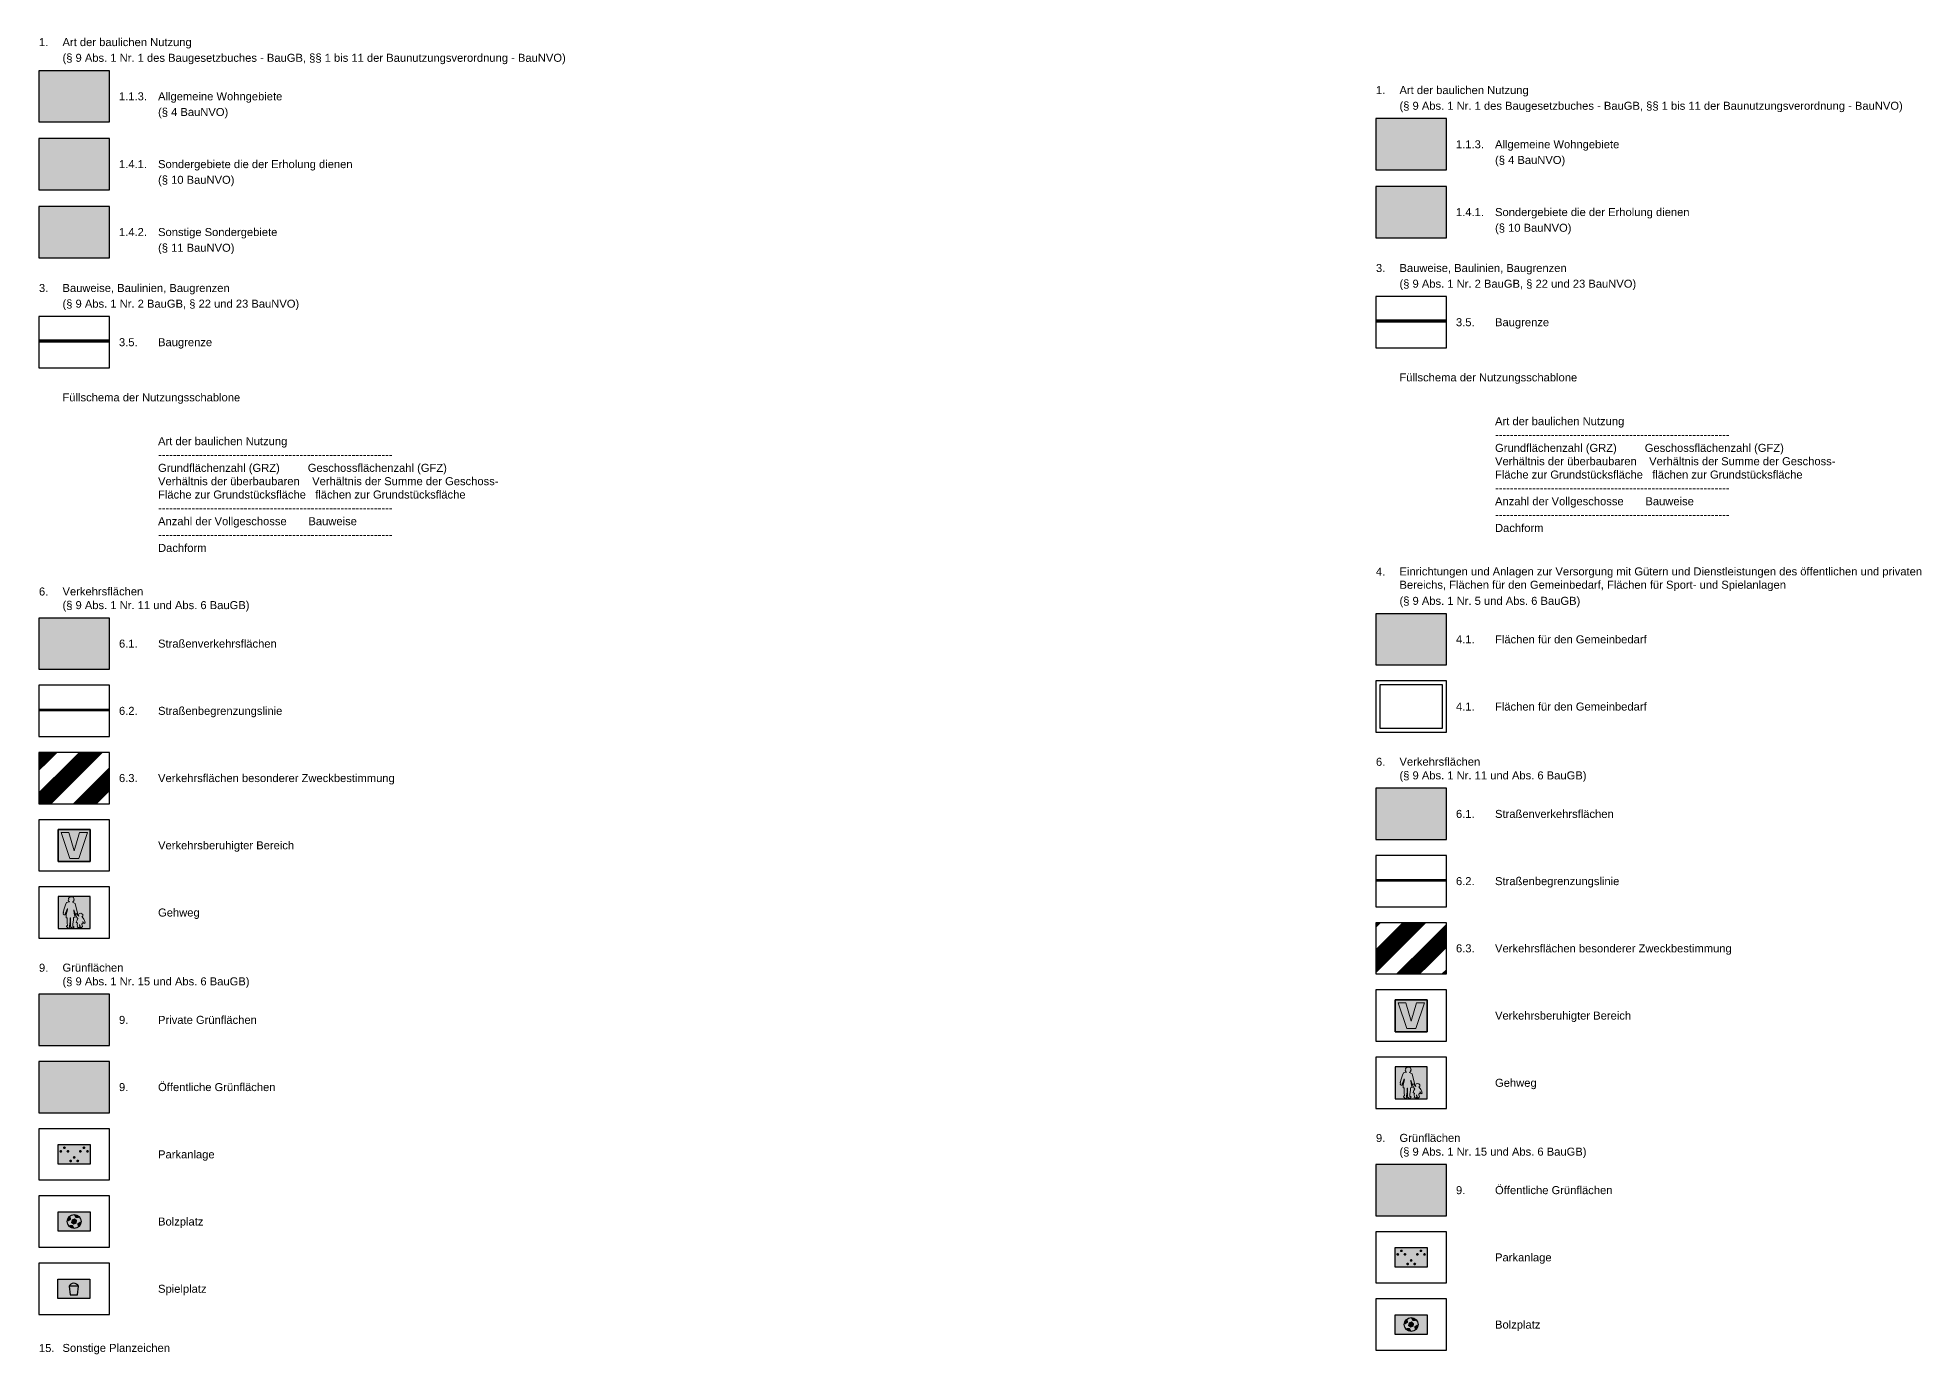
# Model space of a CAD drawing. Header units: metres. Extents: x 362096 to 727297, y 5619965 to 11243182.
# Drawn here: x 365691 to 366280, y 5621512 to 5621923 of the extents above; entities that cross this region are included whole.
import ezdxf

# ---------------------------------------------------------------- set-up
doc = ezdxf.new("R2010")
doc.units = ezdxf.units.M
doc.header["$MEASUREMENT"] = 0
doc.linetypes.add('BAUGRENZE2', pattern=[10.25, 3.5, -1, 3.5, -1, 0.25, -1])
doc.layers.get('0').update_dxf_attribs({"color": 252})
for name, color, linetype in [('ALLGEMEINE-WOHNGEBIETE_FA', 11, 'Continuous'), ('BAUGRENZE_FA', 150, 'Continuous'), ('BAUGRENZE_GL', 7, 'Continuous'), ('BESONDERE-VERKEHRSFLÄCHEN_B', 7, 'Continuous'), ('BESONDERE-VERKEHRSFLÄCHEN_FA', 40, 'Continuous'), ('GEMEINBEDARF_FA', 231, 'Continuous'), ('GEMEINBEDARF_SW', 7, 'Continuous'), ('GRÜNFLÄCHE_B', 7, 'Continuous'), ('GRÜNFLÄCHE_PRIVAT_FA', 85, 'Continuous'), ('GRÜNFLÄCHE_ÖFFENTLICH_FA', 81, 'Continuous'), ('PZV_BLOCKHINTERGRUND', 254, 'Continuous'), ('PZV_LEGENDE_RAHMEN', 7, 'Continuous'), ('PZV_LEGENDE_TEXT', 7, 'Continuous'), ('SONDERBAUFL-ERHOLUNG_FA', 30, 'Continuous'), ('SONDERBAUFL-SONSTIGE_FA', 30, 'Continuous'), ('STRASSENBEGRENZUNG_FA', 72, 'Continuous'), ('STRASSENBEGRENZUNG_GL', 7, 'Continuous'), ('STRASSENVERKEHRSFLÄCHE_FA', 40, 'Continuous'), ('UMGR_ALLGEMEINE-WOHNGEBIETE', 7, 'Continuous'), ('UMGR_BESONDERE-VERKEHRSFLÄCHEN', 7, 'Continuous'), ('UMGR_GEMEINBEDARF', 7, 'Continuous'), ('UMGR_GRÜNFLÄCHE_PRIVAT', 7, 'Continuous'), ('UMGR_GRÜNFLÄCHE_ÖFFENTLICH', 7, 'Continuous'), ('UMGR_SONDERBAUFL-ERHOLUNG', 7, 'Continuous'), ('UMGR_SONDERBAUFL-SONSTIGE', 7, 'Continuous'), ('UMGR_STRASSENVERKEHRSFLÄCHE', 7, 'Continuous')]:
    doc.layers.add(name, color=color, linetype=linetype)
doc.layers.get('0').off()
doc.layers.get('0').freeze()
doc.styles.add('arial', font='arial.ttf')
doc.linetypes.add('GEMEINB', pattern='A,0,[120,bplan.shx,S=0.008,R=0,X=0.3,Y=0],-2', length=2)
pattern_1 = [(45, (6.888, 0.1), (0, 14.142135624), [10.4, -9.6]), (45, (6.605, 0.1), (0, 14.142135624), [10.8, -9.2]), (45, (6.323, 0.1), (0, 14.142135624), [11.2, -8.8]), (45, (6.04, 0.1), (0, 14.142135624), [11.6, -8.4]), (45, (5.757, 0.1), (0, 14.142135624), [12, -8]), (45, (5.474, 0.1), (0, 14.142135624), [12.4, -7.6]), (45, (5.191, 0.1), (0, 14.142135624), [12.8, -7.2]), (45, (4.908, 0.1), (0, 14.142135624), [13.2, -6.8]), (45, (4.625, 0.1), (0, 14.142135624), [13.6, -6.4]), (45, (4.343, 0.1), (0, 14.142135624), [14, -6]), (45, (4.06, 0.1), (0, 14.142135624), [14.4, -5.6]), (45, (3.777, 0.1), (0, 14.142135624), [14.8, -5.2]), (45, (3.494, 0.1), (0, 14.142135624), [15.2, -4.8]), (45, (3.211, 0.1), (0, 14.142135624), [15.6, -4.4]), (45, (2.928, 0.1), (0, 14.142135624), [16, -4]), (45, (2.646, 0.1), (0, 14.142135624), [16.4, -3.6]), (45, (2.363, 0.1), (0, 14.142135624), [16.8, -3.2]), (45, (2.08, 0.1), (0, 14.142135624), [17.2, -2.8]), (45, (1.797, 0.1), (0, 14.142135624), [17.6, -2.4]), (45, (1.514, 0.1), (0, 14.142135624), [18, -2]), (45, (1.231, 0.1), (0, 14.142135624), [18.4, -1.6]), (45, (0.949, 0.1), (0, 14.142135624), [18.8, -1.2]), (45, (0.666, 0.1), (0, 14.142135624), [19.2, -0.8]), (45, (0.383, 0.1), (14.142135624, 0), [19.6, -0.4]), (45, (7.171, 0.1), (14.142135624, 0), [10, -10]), (45, (0.1, 0.1), (14.142135624, 0), [20]), (45, (0.1, 9.151), (14.142135624, 0), [7.2, -12.8]), (45, (0.1, 8.868), (14.142135624, 0), [7.6, -12.4]), (45, (0.1, 8.585), (14.142135624, 0), [8, -12]), (45, (0.1, 8.302), (14.142135624, 0), [8.4, -11.6]), (45, (0.1, 8.02), (14.142135624, 0), [8.8, -11.2]), (45, (0.1, 7.737), (14.142135624, 0), [9.2, -10.8]), (45, (0.1, 7.454), (0, 14.142135624), [9.6, -10.4]), (45, (0.1, 7.171), (14.142135624, 0), [10, -10]), (45, (0.1, 10.282), (14.142135624, 0), [5.6, -14.4]), (45, (0.1, 9.999), (14.142135624, 0), [6, -14]), (45, (0.1, 9.717), (14.142135624, 0), [6.4, -13.6]), (45, (0.1, 9.434), (14.142135624, 0), [6.8, -13.2]), (45, (0.1, 13.111), (14.142135624, 0), [1.6, -18.4]), (45, (0.1, 13.394), (14.142135624, 0), [1.2, -18.8]), (45, (0.1, 13.111), (14.142135624, 0), [1.6, -18.4]), (45, (0.1, 12.828), (14.142135624, 0), [2, -18]), (45, (0.1, 12.545), (14.142135624, 0), [2.4, -17.6]), (45, (0.1, 12.262), (14.142135624, 0), [2.8, -17.2]), (45, (0.1, 11.979), (14.142135624, 0), [3.2, -16.8]), (45, (0.1, 11.414), (14.142135624, 0), [4, -16]), (45, (0.1, 11.131), (14.142135624, 0), [4.4, -15.6]), (45, (0.1, 10.848), (14.142135624, 0), [4.8, -15.2]), (45, (0.1, 10.565), (14.142135624, 0), [5.2, -14.8]), (45, (0.1, 11.697), (14.142135624, 0), [3.6, -16.4]), (45, (0.1, 13.676), (14.142135624, 0), [0.8, -19.2]), (45, (0.1, 13.959), (0, 14.142135624), [0.4, -19.6])]

# ---------------------------------------------------------------- blocks, each defined once
blk = doc.blocks.new('PZV063F')
h = blk.add_hatch(color=256)
h.paths.add_polyline_path([(-4.96, 4.94), (5.04, 4.94), (5.04, -5.06), (-4.96, -5.06)])
h.paths.add_polyline_path([(-4.04, 3.95), (-1.4, -4.08), (1.48, -4.08), (4.12, 3.95), (1.7, 3.95), (0.04, -1.76), (-1.62, 3.95)], flags=16)
at = {"layer": 'PZV_BLOCKHINTERGRUND'}
blk.add_hatch(color=256, dxfattribs=at).paths.add_polyline_path([(5.04, -5.06), (5.04, 4.94), (-4.96, 4.94), (-4.96, -5.06)])
at = {"color": 0}
blk.add_lwpolyline([(5.04, -5.06), (5.04, 4.94), (-4.96, 4.94), (-4.96, -5.06)], close=True, dxfattribs=at)
blk.add_lwpolyline([(-4.96, 4.94), (5.04, 4.94), (5.04, -5.06), (-4.96, -5.06)], close=True)
at = {"lineweight": 0}
blk.add_lwpolyline([(-4.04, 3.95), (-1.4, -4.08), (1.48, -4.08), (4.12, 3.95), (1.7, 3.95), (0.04, -1.76), (-1.62, 3.95)], close=True, dxfattribs=at)
for points in [[(0, 0), (0, 0), (0, 0), (0, 0)], [(0, 0), (0, 0), (0, 0), (0, 0)], [(0, 0), (0, 0), (0, 0), (0, 0), (0, 0)], [(0, 0), (0, 0)], [(0, 0), (0, 0)], [(0, 0), (0, 0)], [(0, 0), (0, 0), (0, 0), (0, 0), (0, 0), (0, 0), (0, 0), (0, 0), (0, 0), (0, 0), (0, 0), (0, 0), (0, 0), (0, 0), (0, 0), (0, 0), (0, 0), (0, 0), (0, 0), (0, 0), (0, 0), (0, 0), (0, 0), (0, 0), (0, 0), (0, 0), (0, 0), (0, 0), (0, 0), (0, 0), (0, 0), (0, 0), (0, 0), (0, 0), (0, 0), (0, 0), (0, 0), (0, 0), (0, 0), (0, 0), (0, 0)], [(0, 0), (0, 0)], [(0, 0), (0, 0), (0, 0)], [(0, 0), (0, 0), (0, 0), (0, 0), (0, 0)], [(0, 0), (0, 0), (0, 0), (0, 0)], [(0, 0), (0, 0)], [(0, 0), (0, 0)]]:
    blk.add_lwpolyline(points)
blk.add_circle((0, 0), 0.0000000663)
blk.add_arc((0, 0), 0.0000000324, 40.56368, 315.69043)
blk = doc.blocks.new('PZV063Fussweg')
h = blk.add_hatch(color=256)
h.dxf.hatch_style = 1
h.paths.add_polyline_path([(0.35, 2.83), (-0.52, 3.25), (-0.53, 3.28), (-0.42, 3.3), (-0.11, 3.5), (-0.16, 3.69), (0.03, 4.01), (-0.22, 4.68), (-0.44, 4.83), (-0.81, 4.91), (-1.22, 4.78), (-1.52, 4.72), (-1.76, 4.39), (-1.69, 3.93), (-1.92, 3.89), (-1.77, 3.57), (-1.5, 3.4), (-1.54, 3.3), (-2.43, 3.11), (-2.73, 2.37), (-2.99, 1.5), (-3.45, 0.1), (-3.31, -0.01), (-3.42, -0.46), (-3.1, -0.74), (-2.83, -0.74), (-2.66, -0.29), (-2.78, -0.16), (-2.78, -0.16), (-2.66, -0.19), (-2.13, 1.25), (-2.12, 0.88), (-2.33, 0.13), (-2.47, -0.62), (-2.45, -1.62), (-2.21, -1.62), (-2.22, -2.28), (-2.2, -3.11), (-2.1, -4.12), (-2.32, -4.09), (-2.39, -4.41), (-1.97, -4.75), (-1.82, -4.87), (-1.55, -4.92), (-1.33, -4.7), (-1.41, -4.39), (-1.41, -4.21), (-1.29, -2.82), (-1.24, -2.25), (-1.26, -1.67), (-1.12, -1.67), (-1.18, -2.44), (-1.16, -3.17), (-1.15, -4.15), (-1.24, -4.5), (-0.92, -4.61), (-0.71, -4.75), (-0.33, -4.76), (-0.02, -4.49), (-0.23, -4.33), (-0.37, -4.32), (-0.46, -4.13), (-0.4, -3.64), (-0.2, -2.29), (-0.18, -1.6), (0.32, -1.47), (0.02, -0.3), (-0.11, 0.85), (-0.11, 0.86), (0.33, -0.44), (0.91, -0.27), (1, -0.24)], flags=16)
h.paths.add_polyline_path([(2.39, -1.29), (2.68, -1.09), (2.67, -0.65), (2.44, -0.36), (2.05, -0.24), (1.58, -0.34), (1.39, -0.7), (1.38, -0.98), (1.43, -1.14), (1.19, -0.98), (1.07, -0.75), (1.06, -0.47), (1.01, -0.39), (0.37, -0.58), (0.41, -0.67), (0.55, -0.81), (0.84, -1.58), (1.13, -1.87), (0.89, -2.39), (0.67, -3.01), (1, -3.3), (0.9, -3.61), (0.94, -3.87), (1.04, -4.26), (0.92, -4.57), (1.11, -4.68), (1.5, -4.68), (1.75, -4.47), (1.65, -3.89), (1.67, -3.74), (1.85, -4.21), (1.87, -4.37), (1.69, -4.71), (2.32, -4.72), (2.57, -4.39), (2.56, -4.23), (2.47, -4.06), (2.41, -3.76), (2.43, -3.59), (2.57, -3.36), (2.81, -3.26), (2.73, -2.77), (2.92, -3.17), (3.14, -3.46), (3.45, -3.25), (3.27, -2.54), (3.07, -2.1), (2.82, -1.75)], flags=16)
h.paths.add_polyline_path([(-5, -5), (5, -5), (5, 5), (-5, 5)])
at = {"layer": 'PZV_BLOCKHINTERGRUND'}
blk.add_hatch(color=256, dxfattribs=at).paths.add_polyline_path([(-5, -5), (5, -5), (5, 5), (-5, 5)])
blk.add_lwpolyline([(-5, -5), (5, -5), (5, 5), (-5, 5)], close=True)
at = {"lineweight": 0}
for points in [[(0.35, 2.83), (-0.52, 3.25), (-0.53, 3.28), (-0.42, 3.3), (-0.11, 3.5), (-0.16, 3.69), (0.03, 4.01), (-0.22, 4.68), (-0.44, 4.83), (-0.81, 4.91), (-1.22, 4.78), (-1.52, 4.72), (-1.76, 4.39), (-1.69, 3.93), (-1.92, 3.89), (-1.77, 3.57), (-1.5, 3.4), (-1.54, 3.3), (-2.43, 3.11), (-2.73, 2.37), (-2.99, 1.5), (-3.45, 0.1), (-3.31, -0.01), (-3.42, -0.46), (-3.1, -0.74), (-2.83, -0.74), (-2.66, -0.29), (-2.78, -0.16), (-2.78, -0.16), (-2.66, -0.19), (-2.13, 1.25), (-2.12, 0.88), (-2.33, 0.13), (-2.47, -0.62), (-2.45, -1.62), (-2.21, -1.62), (-2.22, -2.28), (-2.2, -3.11), (-2.1, -4.12), (-2.32, -4.09), (-2.39, -4.41), (-1.97, -4.75), (-1.82, -4.87), (-1.55, -4.92), (-1.33, -4.7), (-1.41, -4.39), (-1.41, -4.21), (-1.29, -2.82), (-1.24, -2.25), (-1.26, -1.67), (-1.12, -1.67), (-1.18, -2.44), (-1.16, -3.17), (-1.15, -4.15), (-1.24, -4.5), (-0.92, -4.61), (-0.71, -4.75), (-0.33, -4.76), (-0.02, -4.49), (-0.23, -4.33), (-0.37, -4.32), (-0.46, -4.13), (-0.4, -3.64), (-0.2, -2.29), (-0.18, -1.6), (0.32, -1.47), (0.02, -0.3), (-0.11, 0.85), (-0.11, 0.86), (0.33, -0.44), (0.91, -0.27), (1, -0.24)], [(2.39, -1.29), (2.68, -1.09), (2.67, -0.65), (2.44, -0.36), (2.05, -0.24), (1.58, -0.34), (1.39, -0.7), (1.38, -0.98), (1.43, -1.14), (1.19, -0.98), (1.07, -0.75), (1.06, -0.47), (1.01, -0.39), (0.37, -0.58), (0.41, -0.67), (0.55, -0.81), (0.84, -1.58), (1.13, -1.87), (0.89, -2.39), (0.67, -3.01), (1, -3.3), (0.9, -3.61), (0.94, -3.87), (1.04, -4.26), (0.92, -4.57), (1.11, -4.68), (1.5, -4.68), (1.75, -4.47), (1.65, -3.89), (1.67, -3.74), (1.85, -4.21), (1.87, -4.37), (1.69, -4.71), (2.32, -4.72), (2.57, -4.39), (2.56, -4.23), (2.47, -4.06), (2.41, -3.76), (2.43, -3.59), (2.57, -3.36), (2.81, -3.26), (2.73, -2.77), (2.92, -3.17), (3.14, -3.46), (3.45, -3.25), (3.27, -2.54), (3.07, -2.1), (2.82, -1.75)]]:
    blk.add_lwpolyline(points, close=True, dxfattribs=at)
blk.add_lwpolyline([(0.33, -0.44), (0.91, -0.27)])
blk = doc.blocks.new('PZV09C')
at = {"layer": 'PZV_BLOCKHINTERGRUND'}
blk.add_hatch(color=256, dxfattribs=at).paths.add_polyline_path([(-5, 3.06), (5, 3.06), (5, -3.06), (-5, -3.06)])
at = {"color": 0}
blk.add_lwpolyline([(-5, 3.06), (5, 3.06), (5, -3.06), (-5, -3.06)], close=True, dxfattribs=at)
at = {"color": 0, "const_width": 0.417}
for points in [[(-4.38, 0.93, 1), (-3.96, 0.93, 1)], [(-3.26, 2.04, 1), (-2.85, 2.04, 1)], [(-2.15, 0.93, 1), (-1.74, 0.93, 1)], [(1.74, 0.93, 1), (2.15, 0.93, 1)], [(2.85, 2.04, 1), (3.26, 2.04, 1)], [(3.96, 0.93, 1), (4.37, 0.93, 1)], [(-1.31, -2.07, 1), (-0.89, -2.07, 1)], [(-0.2, -0.96, 1), (0.22, -0.96, 1)], [(0.91, -2.07, 1), (1.33, -2.07, 1)]]:
    blk.add_lwpolyline(points, format="xyb", close=True, dxfattribs=at)
for points in [[(-3.23, 2.1), (-3.23, 2.1), (-3.23, 2.1), (-3.23, 2.1)], [(-3.23, 2.1), (-3.23, 2.1), (-3.23, 2.1), (-3.23, 2.1)], [(-3.23, 2.1), (-3.23, 2.1), (-3.23, 2.1), (-3.23, 2.1), (-3.23, 2.1)], [(-3.23, 2.1), (-3.23, 2.1)], [(-3.23, 2.1), (-3.23, 2.1)], [(-3.23, 2.1), (-3.23, 2.1)], [(-3.23, 2.1), (-3.23, 2.1)], [(-3.23, 2.1), (-3.23, 2.1), (-3.23, 2.1), (-3.23, 2.1), (-3.23, 2.1), (-3.23, 2.1), (-3.23, 2.1), (-3.23, 2.1), (-3.23, 2.1), (-3.23, 2.1), (-3.23, 2.1), (-3.23, 2.1), (-3.23, 2.1), (-3.23, 2.1), (-3.23, 2.1), (-3.23, 2.1), (-3.23, 2.1), (-3.23, 2.1), (-3.23, 2.1), (-3.23, 2.1), (-3.23, 2.1), (-3.23, 2.1), (-3.23, 2.1), (-3.23, 2.1), (-3.23, 2.1), (-3.23, 2.1), (-3.23, 2.1), (-3.23, 2.1), (-3.23, 2.1), (-3.23, 2.1), (-3.23, 2.1), (-3.23, 2.1), (-3.23, 2.1), (-3.23, 2.1), (-3.23, 2.1), (-3.23, 2.1), (-3.23, 2.1), (-3.23, 2.1), (-3.23, 2.1), (-3.23, 2.1), (-3.23, 2.1)], [(-3.23, 2.1), (-3.23, 2.1)], [(-3.23, 2.1), (-3.23, 2.1), (-3.23, 2.1)], [(-3.23, 2.1), (-3.23, 2.1)], [(-3.23, 2.1), (-3.23, 2.1), (-3.23, 2.1), (-3.23, 2.1), (-3.23, 2.1)], [(-3.23, 2.1), (-3.23, 2.1), (-3.23, 2.1), (-3.23, 2.1)]]:
    blk.add_lwpolyline(points)
at = {"color": 0}
for centre in [(-4.17, 0.93), (-3.06, 2.04), (-1.95, 0.93), (1.94, 0.93), (3.05, 2.04), (4.17, 0.93), (-1.1, -2.07), (0.01, -0.96), (1.12, -2.07)]:
    blk.add_circle(centre, 0.208, dxfattribs=at)
blk.add_circle((-3.23, 2.1), 0.0000000663)
blk.add_arc((-3.23, 2.1), 0.0000000324, 40.56368, 315.69043)
blk = doc.blocks.new('PZV09Bolz')
h = blk.add_hatch(color=256)
h.dxf.hatch_style = 1
h.paths.add_polyline_path([(-1.17, 0.71), (-1.28, 1.52), (-1.46, 1.59, 0.171314), (-2.13, 0.33), (-1.82, 0.2)])
h.paths.add_polyline_path([(-0.78, -0.27), (-0.15, -0.8), (0.63, -0.53), (0.77, 0.28), (0.15, 0.82), (-0.63, 0.54)])
h.paths.add_polyline_path([(0.18, 2.15), (0.08, 1.96), (0.52, 1.26), (1.34, 1.3), (1.49, 1.57, 0.170622)])
h.paths.add_polyline_path([(-0.18, -2.14), (-0.08, -1.98), (-0.49, -1.26), (-1.32, -1.26), (-1.49, -1.56, 0.171257)])
h.paths.add_polyline_path([(2.14, -0.29), (1.84, -0.17), (1.18, -0.67), (1.29, -1.48), (1.48, -1.56, 0.170931)])
at = {"layer": 'PZV_BLOCKHINTERGRUND'}
h = blk.add_hatch(color=256, dxfattribs=at)
h.dxf.hatch_style = 1
h.paths.add_polyline_path([(-5, 3.06), (5, 3.06), (5, -3.05), (-5, -3.05)])
at = {"color": 0}
blk.add_lwpolyline([(-5, 3.06), (5, 3.06), (5, -3.05), (-5, -3.05)], close=True, dxfattribs=at)
at = {"lineweight": 0}
for points in [[(-2.13, 0.33), (-1.82, 0.2), (-1.17, 0.71), (-1.28, 1.52), (-1.46, 1.59)], [(0.18, 2.15), (0.08, 1.96), (0.52, 1.26), (1.34, 1.3), (1.49, 1.57)], [(-0.18, -2.14), (-0.08, -1.98), (-0.49, -1.26), (-1.32, -1.26), (-1.49, -1.56)], [(2.14, -0.29), (1.84, -0.17), (1.18, -0.67), (1.29, -1.48), (1.48, -1.56)]]:
    blk.add_lwpolyline(points, dxfattribs=at)
blk.add_lwpolyline([(0.63, -0.53), (0.77, 0.28), (0.15, 0.82), (-0.63, 0.54), (-0.78, -0.27), (-0.15, -0.8)], close=True, dxfattribs=at)
blk.add_circle((0, 0.01), 2.16)
blk = doc.blocks.new('PZV09I')
at = {"layer": 'PZV_BLOCKHINTERGRUND'}
blk.add_hatch(color=256, dxfattribs=at).paths.add_polyline_path([(-5.14, 3.05), (4.86, 3.05), (4.86, -3.06), (-5.14, -3.06)])
at = {"color": 0}
blk.add_lwpolyline([(-5.14, 3.05), (4.86, 3.05), (4.86, -3.06), (-5.14, -3.06)], close=True, dxfattribs=at)
blk.add_lwpolyline([(1.34, 0.77, 0.66467), (-1.6, 0.77), (-1.27, -1.91), (1.01, -1.91), (1.34, 0.77), (-1.6, 0.77)], format="xyb", dxfattribs=at)
blk.add_lwpolyline([(1.34, 0.77, 0.66467), (-1.6, 0.77), (-1.27, -1.91), (1.01, -1.91), (1.34, 0.77), (-1.6, 0.77)], format="xyb", dxfattribs=at)
for points in [[(-1.6, 0.79), (-1.6, 0.79), (-1.6, 0.79), (-1.6, 0.79)], [(-1.6, 0.79), (-1.6, 0.79), (-1.6, 0.79), (-1.6, 0.79)], [(-1.6, 0.79), (-1.6, 0.79), (-1.6, 0.79), (-1.6, 0.79), (-1.6, 0.79)], [(-1.6, 0.79), (-1.6, 0.79)], [(-1.6, 0.79), (-1.6, 0.79)], [(-1.6, 0.79), (-1.6, 0.79)], [(-1.6, 0.79), (-1.6, 0.79)], [(-1.6, 0.79), (-1.6, 0.79), (-1.6, 0.79), (-1.6, 0.79), (-1.6, 0.79), (-1.6, 0.79), (-1.6, 0.79), (-1.6, 0.79), (-1.6, 0.79), (-1.6, 0.79), (-1.6, 0.79), (-1.6, 0.79), (-1.6, 0.79), (-1.6, 0.79), (-1.6, 0.79), (-1.6, 0.79), (-1.6, 0.79), (-1.6, 0.79), (-1.6, 0.79), (-1.6, 0.79), (-1.6, 0.79), (-1.6, 0.79), (-1.6, 0.79), (-1.6, 0.79), (-1.6, 0.79), (-1.6, 0.79), (-1.6, 0.79), (-1.6, 0.79), (-1.6, 0.79), (-1.6, 0.79), (-1.6, 0.79), (-1.6, 0.79), (-1.6, 0.79), (-1.6, 0.79), (-1.6, 0.79), (-1.6, 0.79), (-1.6, 0.79), (-1.6, 0.79), (-1.6, 0.79), (-1.6, 0.79), (-1.6, 0.79)], [(-1.6, 0.79), (-1.6, 0.79)], [(-1.6, 0.79), (-1.6, 0.79), (-1.6, 0.79)], [(-1.6, 0.79), (-1.6, 0.79)], [(-1.6, 0.79), (-1.6, 0.79), (-1.6, 0.79), (-1.6, 0.79), (-1.6, 0.79)], [(-1.6, 0.79), (-1.6, 0.79), (-1.6, 0.79), (-1.6, 0.79)]]:
    blk.add_lwpolyline(points)
blk.add_circle((-1.6, 0.79), 0.0000000663)
blk.add_arc((-1.6, 0.79), 0.0000000324, 40.56368, 315.69043)

msp = doc.modelspace()

# ---------------------------------------------------------------- hatches: boundary and pattern name
at = {"layer": 'ALLGEMEINE-WOHNGEBIETE_FA'}
for points in [[(365691.87461, 5621912.88515), (365691.87461, 5621896.88515), (365713.87461, 5621896.88515), (365713.87461, 5621912.88515)], [(366109.57529, 5621897.9025), (366109.57529, 5621881.9025), (366131.57529, 5621881.9025), (366131.57529, 5621897.9025)]]:
    msp.add_hatch(color=256, dxfattribs=at).paths.add_polyline_path(points, flags=0)
at = {"layer": 'BESONDERE-VERKEHRSFLÄCHEN_FA'}
h = msp.add_hatch(dxfattribs=at)
h.set_pattern_fill('AWS_VBZF', color=256, style=0, pattern_type=2)
h.set_pattern_definition(pattern_1)
h.paths.add_polyline_path([(365691.87461, 5621699.9196), (365691.87461, 5621683.9196), (365713.87461, 5621683.9196), (365713.87461, 5621699.9196)], flags=0)
h = msp.add_hatch(dxfattribs=at)
h.set_pattern_fill('AWS_VBZF', color=256, style=0, pattern_type=2)
h.set_pattern_definition(pattern_1)
h.paths.add_polyline_path([(366109.57529, 5621646.72936), (366109.57529, 5621630.72936), (366131.57529, 5621630.72936), (366131.57529, 5621646.72936)], flags=0)
at = {"layer": 'GEMEINBEDARF_FA'}
msp.add_hatch(color=256, dxfattribs=at).paths.add_polyline_path([(366109.57529, 5621743.25721), (366109.57529, 5621727.25721), (366131.57529, 5621727.25721), (366131.57529, 5621743.25721)], flags=0)
at = {"layer": 'GRÜNFLÄCHE_PRIVAT_FA'}
msp.add_hatch(color=256, dxfattribs=at).paths.add_polyline_path([(365691.87461, 5621624.39004), (365691.87461, 5621608.39004), (365713.87461, 5621608.39004), (365713.87461, 5621624.39004)], flags=0)
at = {"layer": 'GRÜNFLÄCHE_ÖFFENTLICH_FA'}
for points in [[(365691.87461, 5621603.39004), (365691.87461, 5621587.39004), (365713.87461, 5621587.39004), (365713.87461, 5621603.39004)], [(366109.57529, 5621571.1998), (366109.57529, 5621555.1998), (366131.57529, 5621555.1998), (366131.57529, 5621571.1998)]]:
    msp.add_hatch(color=256, dxfattribs=at).paths.add_polyline_path(points, flags=0)
at = {"layer": 'SONDERBAUFL-ERHOLUNG_FA'}
for points in [[(365691.87461, 5621891.70416), (365691.87461, 5621875.70416), (365713.87461, 5621875.70416), (365713.87461, 5621891.70416)], [(366109.57529, 5621876.72151), (366109.57529, 5621860.72151), (366131.57529, 5621860.72151), (366131.57529, 5621876.72151)]]:
    msp.add_hatch(color=256, dxfattribs=at).paths.add_polyline_path(points, flags=0)
at = {"layer": 'SONDERBAUFL-SONSTIGE_FA'}
msp.add_hatch(color=256, dxfattribs=at).paths.add_polyline_path([(365691.87461, 5621870.48053), (365691.87461, 5621854.48053), (365713.87461, 5621854.48053), (365713.87461, 5621870.48053)], flags=0)
at = {"layer": 'STRASSENVERKEHRSFLÄCHE_FA'}
for points in [[(365691.87461, 5621741.9196), (365691.87461, 5621725.9196), (365713.87461, 5621725.9196), (365713.87461, 5621741.9196)], [(366109.57529, 5621688.72936), (366109.57529, 5621672.72936), (366131.57529, 5621672.72936), (366131.57529, 5621688.72936)]]:
    msp.add_hatch(color=256, dxfattribs=at).paths.add_polyline_path(points, flags=0)

# ---------------------------------------------------------------- linework, layer by layer
at = {"layer": 'BAUGRENZE_FA', "const_width": 0.8}
for points in [[(366109.57529, 5621834.8419), (366131.57529, 5621834.8419)], [(365691.87461, 5621828.60092), (365713.87461, 5621828.60092)]]:
    msp.add_lwpolyline(points, dxfattribs=at)
at = {"layer": 'BAUGRENZE_GL', "linetype": 'BAUGRENZE2', "const_width": 0.25, "flags": 128}
for points in [[(366109.57529, 5621834.3169), (366131.57529, 5621834.3169)], [(365691.87461, 5621828.07592), (365713.87461, 5621828.07592)]]:
    msp.add_lwpolyline(points, dxfattribs=at)
at = {"layer": 'GEMEINBEDARF_SW', "linetype": 'GEMEINB', "flags": 128}
msp.add_lwpolyline([(366110.77529, 5621721.05721), (366110.77529, 5621707.45721), (366130.37529, 5621707.45721), (366130.37529, 5621721.05721)], close=True, dxfattribs=at)
at = {"layer": 'PZV_LEGENDE_RAHMEN'}
for points in [[(365691.87461, 5621912.88515), (365691.87461, 5621896.88515), (365713.87461, 5621896.88515), (365713.87461, 5621912.88515)], [(366109.57529, 5621897.9025), (366109.57529, 5621881.9025), (366131.57529, 5621881.9025), (366131.57529, 5621897.9025)], [(365691.87461, 5621891.70416), (365691.87461, 5621875.70416), (365713.87461, 5621875.70416), (365713.87461, 5621891.70416)], [(366109.57529, 5621876.72151), (366109.57529, 5621860.72151), (366131.57529, 5621860.72151), (366131.57529, 5621876.72151)], [(365691.87461, 5621870.48053), (365691.87461, 5621854.48053), (365713.87461, 5621854.48053), (365713.87461, 5621870.48053)], [(366109.57529, 5621842.3169), (366109.57529, 5621826.3169), (366131.57529, 5621826.3169), (366131.57529, 5621842.3169)], [(365691.87461, 5621836.07592), (365691.87461, 5621820.07592), (365713.87461, 5621820.07592), (365713.87461, 5621836.07592)], [(366109.57529, 5621743.25721), (366109.57529, 5621727.25721), (366131.57529, 5621727.25721), (366131.57529, 5621743.25721)], [(365691.87461, 5621741.9196), (365691.87461, 5621725.9196), (365713.87461, 5621725.9196), (365713.87461, 5621741.9196)], [(365691.87461, 5621720.9196), (365691.87461, 5621704.9196), (365713.87461, 5621704.9196), (365713.87461, 5621720.9196)], [(366109.57529, 5621722.25721), (366109.57529, 5621706.25721), (366131.57529, 5621706.25721), (366131.57529, 5621722.25721)], [(365691.87461, 5621699.9196), (365691.87461, 5621683.9196), (365713.87461, 5621683.9196), (365713.87461, 5621699.9196)], [(366109.57529, 5621688.72936), (366109.57529, 5621672.72936), (366131.57529, 5621672.72936), (366131.57529, 5621688.72936)], [(365691.87461, 5621678.9196), (365691.87461, 5621662.9196), (365713.87461, 5621662.9196), (365713.87461, 5621678.9196)], [(366109.57529, 5621667.72936), (366109.57529, 5621651.72936), (366131.57529, 5621651.72936), (366131.57529, 5621667.72936)], [(365691.87461, 5621657.9196), (365691.87461, 5621641.9196), (365713.87461, 5621641.9196), (365713.87461, 5621657.9196)], [(366109.57529, 5621646.72936), (366109.57529, 5621630.72936), (366131.57529, 5621630.72936), (366131.57529, 5621646.72936)], [(366109.57529, 5621625.72936), (366109.57529, 5621609.72936), (366131.57529, 5621609.72936), (366131.57529, 5621625.72936)], [(365691.87461, 5621624.39004), (365691.87461, 5621608.39004), (365713.87461, 5621608.39004), (365713.87461, 5621624.39004)], [(365691.87461, 5621603.39004), (365691.87461, 5621587.39004), (365713.87461, 5621587.39004), (365713.87461, 5621603.39004)], [(366109.57529, 5621604.72936), (366109.57529, 5621588.72936), (366131.57529, 5621588.72936), (366131.57529, 5621604.72936)], [(365691.87461, 5621582.39004), (365691.87461, 5621566.39004), (365713.87461, 5621566.39004), (365713.87461, 5621582.39004)], [(366109.57529, 5621571.1998), (366109.57529, 5621555.1998), (366131.57529, 5621555.1998), (366131.57529, 5621571.1998)], [(365691.87461, 5621561.39004), (365691.87461, 5621545.39004), (365713.87461, 5621545.39004), (365713.87461, 5621561.39004)], [(366109.57529, 5621550.1998), (366109.57529, 5621534.1998), (366131.57529, 5621534.1998), (366131.57529, 5621550.1998)], [(365691.87461, 5621540.39004), (365691.87461, 5621524.39004), (365713.87461, 5621524.39004), (365713.87461, 5621540.39004)], [(366109.57529, 5621529.1998), (366109.57529, 5621513.1998), (366131.57529, 5621513.1998), (366131.57529, 5621529.1998)]]:
    msp.add_lwpolyline(points, close=True, dxfattribs=at)
at = {"layer": 'STRASSENBEGRENZUNG_FA', "const_width": 0.5}
for points in [[(365691.87461, 5621713.3196), (365713.87461, 5621713.3196)], [(366109.57529, 5621660.12936), (366131.57529, 5621660.12936)]]:
    msp.add_lwpolyline(points, dxfattribs=at)
at = {"layer": 'STRASSENBEGRENZUNG_GL', "const_width": 0.3}
for points in [[(365691.87461, 5621712.9196), (365713.87461, 5621712.9196)], [(366109.57529, 5621659.72936), (366131.57529, 5621659.72936)]]:
    msp.add_lwpolyline(points, dxfattribs=at)
at = {"layer": 'UMGR_ALLGEMEINE-WOHNGEBIETE'}
for points in [[(365691.87461, 5621912.88515), (365691.87461, 5621896.88515), (365713.87461, 5621896.88515), (365713.87461, 5621912.88515)], [(366109.57529, 5621897.9025), (366109.57529, 5621881.9025), (366131.57529, 5621881.9025), (366131.57529, 5621897.9025)]]:
    msp.add_lwpolyline(points, close=True, dxfattribs=at)
at = {"layer": 'UMGR_BESONDERE-VERKEHRSFLÄCHEN'}
for points in [[(365691.87461, 5621699.9196), (365691.87461, 5621683.9196), (365713.87461, 5621683.9196), (365713.87461, 5621699.9196)], [(366109.57529, 5621646.72936), (366109.57529, 5621630.72936), (366131.57529, 5621630.72936), (366131.57529, 5621646.72936)]]:
    msp.add_lwpolyline(points, close=True, dxfattribs=at)
at = {"layer": 'UMGR_GEMEINBEDARF'}
for points in [[(366109.57529, 5621743.25721), (366109.57529, 5621727.25721), (366131.57529, 5621727.25721), (366131.57529, 5621743.25721)], [(366109.57529, 5621722.25721), (366109.57529, 5621706.25721), (366131.57529, 5621706.25721), (366131.57529, 5621722.25721)]]:
    msp.add_lwpolyline(points, close=True, dxfattribs=at)
at = {"layer": 'UMGR_GRÜNFLÄCHE_PRIVAT'}
msp.add_lwpolyline([(365691.87461, 5621624.39004), (365691.87461, 5621608.39004), (365713.87461, 5621608.39004), (365713.87461, 5621624.39004)], close=True, dxfattribs=at)
at = {"layer": 'UMGR_GRÜNFLÄCHE_ÖFFENTLICH'}
for points in [[(365691.87461, 5621603.39004), (365691.87461, 5621587.39004), (365713.87461, 5621587.39004), (365713.87461, 5621603.39004)], [(366109.57529, 5621571.1998), (366109.57529, 5621555.1998), (366131.57529, 5621555.1998), (366131.57529, 5621571.1998)]]:
    msp.add_lwpolyline(points, close=True, dxfattribs=at)
at = {"layer": 'UMGR_SONDERBAUFL-ERHOLUNG'}
for points in [[(365691.87461, 5621891.70416), (365691.87461, 5621875.70416), (365713.87461, 5621875.70416), (365713.87461, 5621891.70416)], [(366109.57529, 5621876.72151), (366109.57529, 5621860.72151), (366131.57529, 5621860.72151), (366131.57529, 5621876.72151)]]:
    msp.add_lwpolyline(points, close=True, dxfattribs=at)
at = {"layer": 'UMGR_SONDERBAUFL-SONSTIGE'}
msp.add_lwpolyline([(365691.87461, 5621870.48053), (365691.87461, 5621854.48053), (365713.87461, 5621854.48053), (365713.87461, 5621870.48053)], close=True, dxfattribs=at)
at = {"layer": 'UMGR_STRASSENVERKEHRSFLÄCHE'}
for points in [[(365691.87461, 5621741.9196), (365691.87461, 5621725.9196), (365713.87461, 5621725.9196), (365713.87461, 5621741.9196)], [(366109.57529, 5621688.72936), (366109.57529, 5621672.72936), (366131.57529, 5621672.72936), (366131.57529, 5621688.72936)]]:
    msp.add_lwpolyline(points, close=True, dxfattribs=at)

# ---------------------------------------------------------------- block references
at = {"layer": 'BESONDERE-VERKEHRSFLÄCHEN_B'}
for name, p in [('PZV063F', (365702.87461, 5621670.9196)), ('PZV063Fussweg', (365702.87461, 5621649.9196)), ('PZV063F', (366120.57529, 5621617.72936)), ('PZV063Fussweg', (366120.57529, 5621596.72936))]:
    msp.add_blockref(name, p, dxfattribs=at)
at = {"layer": 'GRÜNFLÄCHE_B'}
for name, p in [('PZV09C', (365702.87461, 5621574.39004)), ('PZV09Bolz', (365702.87461, 5621553.39004)), ('PZV09C', (366120.57529, 5621542.1998)), ('PZV09I', (365702.87461, 5621532.39004)), ('PZV09Bolz', (366120.57529, 5621521.1998))]:
    msp.add_blockref(name, p, dxfattribs=at)

# ---------------------------------------------------------------- texts
at = {"layer": 'PZV_LEGENDE_TEXT', "style": 'arial'}
for s, p in [('1.', (365691.87461, 5621920.56614)), ('1.', (366109.57529, 5621905.5835)), ('1.1.3.', (365716.87461, 5621903.63515)), ('1.1.3.', (366134.57529, 5621888.6525)), ('1.4.1.', (365716.87461, 5621882.45416)), ('1.4.1.', (366134.57529, 5621867.47151)), ('1.4.2.', (365716.87461, 5621861.23053)), ('3.', (366109.57529, 5621849.99789)), ('3.', (365691.87461, 5621843.75691)), ('3.5.', (366134.57529, 5621833.0669)), ('3.5.', (365716.87461, 5621826.82592)), ('4.', (366109.57529, 5621755.18843)), ('6.', (365691.87461, 5621748.94745)), ('6.1.', (365716.87461, 5621732.6696)), ('4.1.', (366134.57529, 5621734.00721)), ('6.2.', (365716.87461, 5621711.6696)), ('4.1.', (366134.57529, 5621713.00721)), ('6.', (366109.57529, 5621695.75721)), ('6.3.', (365716.87461, 5621690.6696)), ('6.1.', (366134.57529, 5621679.47936)), ('6.2.', (366134.57529, 5621658.47936)), ('6.3.', (366134.57529, 5621637.47936)), ('9.', (365691.87461, 5621631.4196)), ('9.', (365716.87461, 5621615.14004)), ('9.', (365716.87461, 5621594.14004)), ('9.', (366109.57529, 5621578.22936)), ('9.', (366134.57529, 5621561.9498)), ('15.', (365691.87461, 5621512.62626))]:
    msp.add_text(s, height=2.5, dxfattribs=at).set_placement(p)
at = {"layer": 'PZV_LEGENDE_TEXT', "char_height": 2.5, "attachment_point": 1, "style": 'arial'}
for s, insert, width in [('Art der baulichen Nutzung', (365699.22966, 5621923.06614), 172.6449523), ('(§ 9 Abs. 1 Nr. 1 des Baugesetzbuches - BauGB, §§ 1 bis 11 der Baunutzungsverordnung - BauNVO)', (365699.22966, 5621918.16448), 172.6449523), ('Art der baulichen Nutzung', (366116.93034, 5621908.0835), 172.6449523), ('Allgemeine Wohngebiete', (365729.08471, 5621906.13515), 142.7899045), ('(§ 9 Abs. 1 Nr. 1 des Baugesetzbuches - BauGB, §§ 1 bis 11 der Baunutzungsverordnung - BauNVO)', (366116.93034, 5621903.18184), 172.6449523), ('(§ 4 BauNVO)', (365729.08471, 5621901.23349), 142.7899045), ('Allgemeine Wohngebiete', (366146.78538, 5621891.1525), 142.7899045), ('Sondergebiete die der Erholung dienen', (365729.08471, 5621884.95416), 142.7899045), ('(§ 4 BauNVO)', (366146.78538, 5621886.25084), 142.7899045), ('(§ 10 BauNVO)', (365729.08471, 5621880.0525), 142.7899045), ('Sondergebiete die der Erholung dienen', (366146.78538, 5621869.97151), 142.7899045), ('Sonstige Sondergebiete', (365729.08471, 5621863.73053), 142.7899045), ('(§ 10 BauNVO)', (366146.78538, 5621865.06985), 142.7899045), ('(§ 11 BauNVO)', (365729.08471, 5621858.82887), 142.7899045), ('Bauweise, Baulinien, Baugrenzen', (366116.93034, 5621852.49789), 172.6449523), ('Bauweise, Baulinien, Baugrenzen', (365699.22966, 5621846.25691), 172.6449523), ('(§ 9 Abs. 1 Nr. 2 BauGB, § 22 und 23 BauNVO)', (366116.93034, 5621847.59623), 172.6449523), ('(§ 9 Abs. 1 Nr. 2 BauGB, § 22 und 23 BauNVO)', (365699.22966, 5621841.35525), 172.6449523), ('Baugrenze', (366146.78538, 5621835.5669), 142.7899045), ('Baugrenze', (365729.08471, 5621829.32592), 142.7899045), ('Füllschema der Nutzungsschablone', (366116.93034, 5621818.33225), 172.6449523), ('Füllschema der Nutzungsschablone', (365699.22966, 5621812.09127), 172.6449523), ('Art der baulichen Nutzung^J---------------------------------------------------------------^JGrundflächenzahl (GRZ)         Geschossflächenzahl (GFZ)^JVerhältnis der überbaubaren    Verhältnis der Summe der Geschoss-^JFläche zur Grundstücksfläche   flächen zur Grundstücksfläche^J---------------------------------------------------------------^JAnzahl der Vollgeschosse       Bauweise^J---------------------------------------------------------------^JDachform', (366146.78538, 5621804.64989), 142.7899045), ('Art der baulichen Nutzung^J---------------------------------------------------------------^JGrundflächenzahl (GRZ)         Geschossflächenzahl (GFZ)^JVerhältnis der überbaubaren    Verhältnis der Summe der Geschoss-^JFläche zur Grundstücksfläche   flächen zur Grundstücksfläche^J---------------------------------------------------------------^JAnzahl der Vollgeschosse       Bauweise^J---------------------------------------------------------------^JDachform', (365729.08471, 5621798.40891), 142.7899045), ('Einrichtungen und Anlagen zur Versorgung mit Gütern und Dienstleistungen des öffentlichen und privaten Bereichs, Flächen für den Gemeinbedarf, Flächen für Sport- und Spielanlagen', (366116.93034, 5621757.73106), 172.6449523), ('Verkehrsflächen', (365699.22966, 5621751.49008), 172.6449523), ('(§ 9 Abs. 1 Nr. 11 und Abs. 6 BauGB)', (365699.22966, 5621747.19722), 172.6449523), ('(§ 9 Abs. 1 Nr. 5 und Abs. 6 BauGB)', (366116.93034, 5621748.53484), 172.6449523), ('Straßenverkehrsflächen', (365729.08471, 5621735.1696), 142.7899045), ('Flächen für den Gemeinbedarf', (366146.78538, 5621736.50721), 142.7899045), ('Straßenbegrenzungslinie', (365729.08471, 5621714.1696), 142.7899045), ('Flächen für den Gemeinbedarf', (366146.78538, 5621715.50721), 142.7899045), ('Verkehrsflächen', (366116.93034, 5621698.29984), 172.6449523), ('Verkehrsflächen besonderer Zweckbestimmung', (365729.08471, 5621693.1696), 142.7899045), ('(§ 9 Abs. 1 Nr. 11 und Abs. 6 BauGB)', (366116.93034, 5621694.00698), 172.6449523), ('Straßenverkehrsflächen', (366146.78538, 5621681.97936), 142.7899045), ('Verkehrsberuhigter Bereich', (365729.08471, 5621672.1696), 142.7899045), ('Straßenbegrenzungslinie', (366146.78538, 5621660.97936), 142.7899045), ('Gehweg', (365729.08471, 5621651.1696), 142.7899045), ('Verkehrsflächen besonderer Zweckbestimmung', (366146.78538, 5621639.97936), 142.7899045), ('Grünflächen', (365699.22966, 5621633.96223), 172.6449523), ('(§ 9 Abs. 1 Nr. 15 und Abs. 6 BauGB)', (365699.22966, 5621629.66766), 172.6449523), ('Private Grünflächen', (365729.08471, 5621617.64004), 142.7899045), ('Verkehrsberuhigter Bereich', (366146.78538, 5621618.97936), 142.7899045), ('Öffentliche Grünflächen', (365729.08471, 5621596.64004), 142.7899045), ('Gehweg', (366146.78538, 5621597.97936), 142.7899045), ('Grünflächen', (366116.93034, 5621580.77199), 172.6449523), ('Parkanlage', (365729.08471, 5621575.64004), 142.7899045), ('(§ 9 Abs. 1 Nr. 15 und Abs. 6 BauGB)', (366116.93034, 5621576.47742), 172.6449523), ('Öffentliche Grünflächen', (366146.78538, 5621564.4498), 142.7899045), ('Bolzplatz', (365729.08471, 5621554.64004), 142.7899045), ('Parkanlage', (366146.78538, 5621543.4498), 142.7899045), ('Spielplatz', (365729.08471, 5621533.64004), 142.7899045), ('Bolzplatz', (366146.78538, 5621522.4498), 142.7899045), ('Sonstige Planzeichen', (365699.22966, 5621515.16889), 172.6449523)]:
    msp.add_mtext(s, dxfattribs=dict(at, insert=insert, width=width))

doc.saveas('drawing.dxf')
